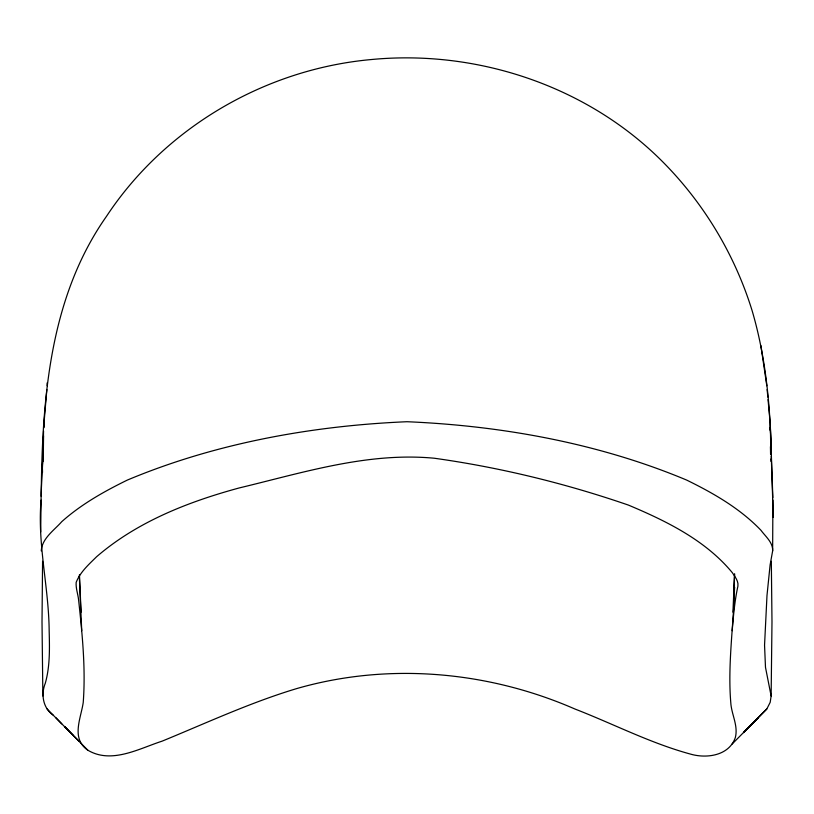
<?xml version="1.0" encoding="UTF-8"?>
<svg xmlns="http://www.w3.org/2000/svg" width="814" height="814" viewBox="0 0 814 814"><rect width="100%" height="100%" fill="white"/><g stroke="black" fill="none" stroke-linecap="round" stroke-linejoin="round"><path stroke-width="1.22" d="M53.022 715.007C42.816 707.814 40.842 694.261 45.309 683.211C50.102 666.147 49.603 648.239 49.166 630.708C48.769 586.884 37.281 544.037 41.097 500.122M772.903 500.122L772.639 550.915L770.105 564.936L766.991 595.512L764.55 645.197L765.486 667.307L771.133 696.001L770.197 702.309L766.808 708.984L743.477 732.61L758.149 717.734L752.228 723.85M43.325 453.215L43.549 435.836M43.661 427.147L46.846 389.55M42.582 561.263L42.013 621.855L42.867 696.001M771.133 696.001L771.987 621.855L771.326 561.263M42.908 461.406L42.959 458.872M43.091 452.543L43.549 431.013M43.63 427.218L43.712 423.422L43.895 427.747M41.188 496.316C42.206 399.816 49.145 297.802 106.563 216.229C165.201 127.401 265.303 69.159 371.062 59.564C477.187 49.267 587.688 86.091 663.115 162.22C704.171 203.663 734.9 254.965 752.126 310.694C765.781 357.102 770.309 405.514 771.184 453.703M41.26 550.915C41.89 538.451 54.202 530.28 61.772 521.652C81.207 504.314 104.07 491.453 127.36 480.067C215.211 443.223 312.108 425.742 407 421.723C501.892 425.742 598.768 443.233 686.64 480.067C713.542 493.223 740.089 508.496 760.978 530.311C765.516 536.518 773.117 542.48 772.639 550.915M766.808 385.785L760.876 345.512M734.604 573.717L733.597 598.809L734.533 587.138C733.709 625.569 727.594 664.041 730.769 702.492C731.389 714.265 738.359 725.528 735.378 737.403C729.313 755.555 706.928 758.831 690.689 754.151C650.569 743.274 613.491 723.951 574.857 708.984C487.82 670.98 387.993 662.179 296.438 688.664C250.315 702.553 206.563 722.913 162.078 741.167C138.919 748.646 111.467 764.305 87.841 750.203L47.1 708.984M732.936 612.169L734.543 574.664M732.183 630.708C733.434 615.76 734.686 600.773 737.922 586.1C738.634 580.942 734.94 576.8 732.366 572.741C705.606 540.282 666.473 521.072 628.398 505.087C565.435 483.404 500.244 467.45 434.289 458.231C367.796 451.943 303.022 472.659 239.143 487.962C188.065 501.851 137.108 521.774 96.591 556.745C88.879 564.377 80.23 572.018 76.17 582.336C75.692 588.369 78.032 594.169 78.622 600.121C82.265 634.065 85.785 668.355 83.231 702.492C80.922 718.386 70.757 738.532 87.841 750.203M732.091 744.088L766.808 708.984M79.182 741.361L64.51 726.485L73.158 735.337M55.851 717.734L61.772 723.85M767.144 389.55L767.826 397.069M768.05 399.582L770.197 423.422L770.146 430.26M81.726 630.708L79.304 575.966M79.457 574.664L81.064 612.169M47.1 382.956L47.192 385.785M771.265 456.206L773.3 517.328M42.521 472.435L42.389 467.45L41.921 472.344L43.142 453.337L41.168 492.572L40.7 532M772.842 497.588L770.38 427.462L770.878 453.897M770.97 458.923L771.021 461.446M770.441 446.632L770.583 454.181"/></g></svg>
